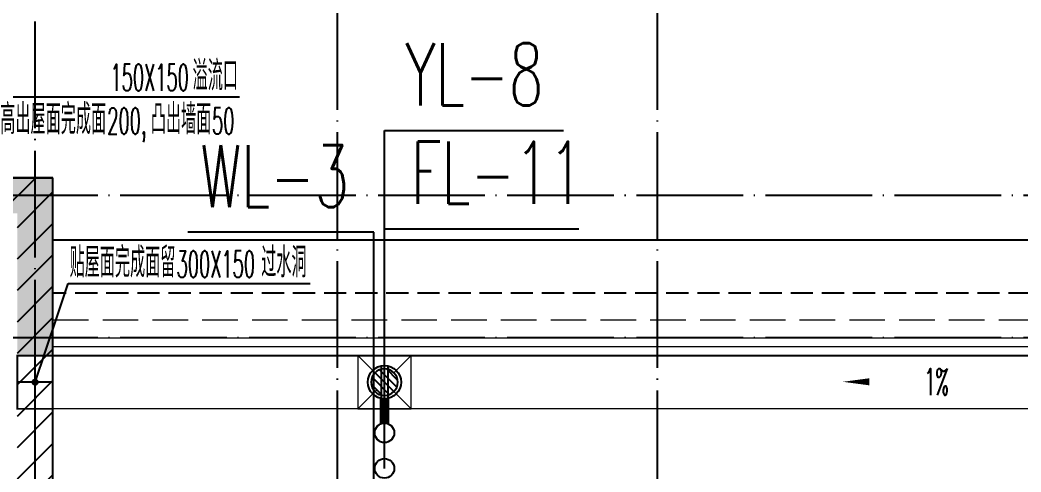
# Model space of a CAD drawing. Extents: x 27938 to 1507990, y 110129 to 923079.
# Drawn here: x 844632 to 850262, y 293555 to 296097 of the extents above; entities that cross this region are included whole.
import ezdxf

# ---------------------------------------------------------------- set-up
doc = ezdxf.new("R2010")
doc.units = 0
doc.header["$LTSCALE"] = 1000
doc.header["$MEASUREMENT"] = 0
for name, pattern in [('#P_--_20B1_001_t3$0$DASH', [0.35, 0.25, -0.1]), ('__DASH', [0.35, 0.25, -0.1]), ('DASH', [0.35, 0.25, -0.1]), ('DOTE', [2.42, 2, -0.2, 0.02, -0.2])]:
    doc.linetypes.add(name, pattern=pattern)
for name, color, linetype in [('----建筑底图', 8, 'Continuous'), ('COLUMN', 9, 'Continuous'), ('DIM_LEAD', 3, 'Continuous'), ('DIM_废水', 31, 'Continuous'), ('DIM_污水', 2, 'Continuous'), ('DIM_雨水', 4, 'Continuous'), ('DOTE', 1, 'Continuous'), ('EQUIP_雨水斗', 7, 'Continuous'), ('LVTRY', 6, 'Continuous'), ('PIPE-雨水', 4, 'TG_Y'), ('PUB_HATCH', 8, 'Continuous'), ('ROOF', 4, 'Continuous'), ('VPIPE-废水', 31, 'Continuous'), ('VPIPE-雨水', 4, 'Y'), ('WALL', 9, 'Continuous'), ('机电标识类', 1, 'Continuous'), ('污水', 3, 'Continuous'), ('看线', 251, 'Continuous')]:
    doc.layers.add(name, color=color, linetype=linetype)
for name, color, linetype, lineweight in [('平面-分水线', 214, 'Continuous', 15), ('平面-排水沟', 86, 'Continuous', 15), ('平面-栏杆', 135, 'Continuous', 15), ('平面-看线', 45, 'Continuous', 15)]:
    doc.layers.add(name, color=color, linetype=linetype, lineweight=lineweight)
doc.styles.add('_TCH_DIM', font='SIMPLEX.shx', dxfattribs={"width": 0.7, "bigfont": 'GBCBIG.shx'})
doc.styles.add('_TWT_SERIAL', font='SIMPLEX', dxfattribs={"width": 0.8, "height": 3.5, "bigfont": 'HZTXT'})
doc.styles.get("Standard").update_dxf_attribs({"font": 'gbenor.shx', "bigfont": 'gbcbig.shx'})
doc.styles.add('TG_LINETYPE', font='SIMPLEX', dxfattribs={"width": 0.8, "height": 3, "bigfont": 'HZTXT'})
doc.linetypes.add('TG_Y', pattern='A,2,-0.229,["Y",TG_LINETYPE,S=0.1,R=0,X=-0.229,Y=-0.15],0', length=2.229)
doc.linetypes.add('Y', pattern='A,3,-0.2,["Y",Standard,S=0.25,R=0,X=-0.1,Y=-0.115],-0.2', length=3.4)
pattern_1 = [(45, (0, 89.76), (-88.3884, 88.3884), [])]

# ---------------------------------------------------------------- blocks, each defined once
blk = doc.blocks.new('$lvtry$00000171')
at = {"color": 0}
for p, q in [((-74.2, 10.6), (-10.6, 74.2)), ((-69.8, -27.4), (27.4, 69.8)), ((-53, -53), (53, 53)), ((-27.4, -69.8), (69.8, 27.4)), ((10.6, -74.2), (74.2, -10.6))]:
    blk.add_line(p, q, dxfattribs=at)
blk.add_circle((0, 0), 75, dxfattribs=at)
blk.add_point((0, 0), dxfattribs=at)
blk = doc.blocks.new('R5T6Y7TRF')
at = {"layer": '平面-分水线', "color": 4, "elevation": -134.4}
blk.add_lwpolyline([(392484.9, -26437.6), (392784.9, -26437.6), (392784.9, -26737.6), (392484.9, -26737.6)], close=True, dxfattribs=at)
for points in [[(392484.9, -26437.6), (392581.7, -26534.4)], [(392688, -26534.4), (392784.9, -26437.6)], [(392484.9, -26737.6), (392593.3, -26629.2)], [(392676.4, -26629.2), (392784.9, -26737.6)]]:
    blk.add_lwpolyline(points, dxfattribs=at)
at = {"layer": 'LVTRY', "color": 4}
blk.add_blockref('$lvtry$00000171', (392634.9, -26587.6, -134.4), dxfattribs=at)
blk = doc.blocks.new('GDGDGDGRGD')
at = {"linetype": '__DASH', "ltscale": 0.1}
blk.add_wipeout([(428916.8, 296115.4), (428716.7, 296115.4), (428716.7, 295815.4), (428916.8, 295815.4)], dxfattribs=at).dxf.layer = '污水'
at = {"layer": '机电标识类', "color": 250, "linetype": 'DASH', "ltscale": 400}
for p, q in [((428816.8, 295715.4), (428816.8, 296215.4)), ((428916.8, 295965.4), (428716.7, 295965.4))]:
    blk.add_line(p, q, dxfattribs=at)
at = {"layer": '污水', "linetype": '__DASH', "ltscale": 0.1, "const_width": 10}
blk.add_lwpolyline([(428916.8, 296115.4), (428716.7, 296115.4), (428716.7, 295815.4), (428916.8, 295815.4)], close=True, dxfattribs=at)
blk = doc.blocks.new('GDGDGRD')
at = {"layer": 'PUB_HATCH'}
blk.add_hatch(color=256, dxfattribs=at).paths.add_polyline_path([(436916.6, 297615.4), (436916.6, 297415.4), (437316.6, 297415.4), (437316.6, 296615.4), (437516.6, 296615.4), (437516.6, 297615.4)])
at = {"layer": 'COLUMN', "color": 6}
for p, q in [((437516.6, 297615.4), (436916.6, 297615.4)), ((437516.6, 296615.4), (437516.6, 297615.4)), ((437316.6, 296615.4), (437516.6, 296615.4))]:
    blk.add_line(p, q, dxfattribs=at)
blk = doc.blocks.new('A$C1B43746D')
at = {"layer": 'PUB_HATCH'}
h = blk.add_hatch(dxfattribs=at)
h.set_pattern_fill('普通砖', color=256, scale=50, style=0)
h.set_pattern_definition(pattern_1)
h.paths.add_polyline_path([(30502.5, -18399.8), (31002.5, -18399.8), (31202.5, -18199.8), (30502.5, -18199.8)])
at = {"layer": 'DIM_LEAD', "color": 8}
for p, q in [((30853.3, -17745.2), (32251.4, -17745.2)), ((31288.4, -18795.2), (32650.4, -18795.2))]:
    blk.add_line(p, q, dxfattribs=at)
at = {"layer": 'DOTE', "color": 169, "linetype": 'DOTE', "ltscale": 0.3}
for p, q in [((31102.5, -20099.8), (31102.5, -14649.8)), ((32802.5, -22899.8), (32802.5, -14649.8)), ((34602.5, -22899.8), (34602.5, -14649.8)), ((66302.5, -18299.8), (12302.5, -18299.8)), ((66302.5, -19099.8), (12302.5, -19099.8))]:
    blk.add_line(p, q, dxfattribs=at)
at = {"layer": 'ROOF', "color": 8, "ltscale": 0.8}
for points in [[(31202.5, -18549.8), (38052.5, -18549.8), (38052.5, -19549.8), (39302.5, -19549.8)], [(31202.5, -19199.8), (37402.5, -19199.8), (37402.5, -20199.8), (39302.5, -20199.8)]]:
    blk.add_lwpolyline(points, dxfattribs=at)
at = {"layer": 'WALL', "color": 8}
blk.add_line((30502.5, -18199.8), (31202.5, -18199.8), dxfattribs=at)
at = {"layer": '平面-排水沟', "color": 8}
blk.add_lwpolyline([(36053.4, -19347.7, 0, 0, 0), (35645.6, -19347.7, 0, 40, 0), (35795.6, -19347.7, 0, 0, 0)], format="xyseb", dxfattribs=at)
blk.add_lwpolyline([(39202.5, -20499.8), (37102.5, -20499.8), (37102.5, -19499.8), (31202.5, -19499.8)], dxfattribs=at)
at = {"layer": '平面-看线', "color": 8, "linetype": 'DASH', "ltscale": 0.8}
blk.add_lwpolyline([(31202.5, -18999.8), (37602.5, -18999.8), (37602.5, -19999.8), (39302.5, -19999.8)], dxfattribs=at)
at = {"layer": '看线', "color": 8, "linetype": '#P_--_20B1_001_t3$0$DASH', "ltscale": 0.5}
blk.add_lwpolyline([(39302.5, -19849.8), (37752.5, -19849.8), (37752.5, -18849.8), (31202.5, -18849.8)], dxfattribs=at)
at = {"color": 8, "xscale": -1}
blk.add_blockref('R5T6Y7TRF', (425702.3, 7237.8, 134.4), dxfattribs=at)
at = {"layer": 'DIM_LEAD', "color": 7, "style": '_TCH_DIM'}
for s, height, width, p in [('150X150', 148.75, 0.494118, (31526.3, -17710.2)), ('溢流口', 168.79, 0.7, (31988.3, -17710.2)), ('高出屋面完成面', 168.79, 0.7, (30906.3, -17955.2)), ('凸出墙面', 168.79, 0.7, (31753.3, -17955.2)), ('200,', 148.75, 0.494118, (31508.3, -17955.2)), ('50', 148.75, 0.494118, (32097.4, -17955.2)), ('贴屋面完成面留', 168.79, 0.7, (31296.2, -18760.2)), ('过水洞', 168.79, 0.7, (32374.3, -18760.2)), ('300X150', 148.75, 0.494118, (31898.3, -18760.2))]:
    blk.add_text(s, height=height, dxfattribs=dict(at, width=width)).set_placement(p)
at = {"layer": '平面-排水沟', "color": 7, "style": '_TCH_DIM', "width": 0.494118}
blk.add_text('1%', height=148.75, dxfattribs=at).set_placement((36103.5, -19422))
at = {"color": 8}
blk.add_blockref('GDGDGDGRGD', (-397714.2, -315315.2), dxfattribs=at)
at = {"layer": 'PUB_HATCH'}
h = blk.add_hatch(dxfattribs=at)
h.set_pattern_fill('普通砖', color=256, scale=50, style=0)
h.set_pattern_definition(pattern_1)
h.paths.add_polyline_path([(31102.5, -20066.5), (31202.5, -19999.8), (31202.5, -18199.8), (31002.5, -18399.8), (31002.5, -19999.8)])
at = {"layer": 'DIM_LEAD', "color": 8}
blk.add_line((31102.3, -19349.8), (31288.4, -18795.2), dxfattribs=at)
at = {"layer": 'DIM_LEAD', "color": 8, "const_width": 20}
blk.add_lwpolyline([(31099.2, -19359.3, 1), (31105.5, -19340.3, 1)], format="xyb", close=True, dxfattribs=at)
at = {"layer": 'WALL', "color": 8}
blk.add_line((31202.5, -19999.8), (31202.5, -18199.8), dxfattribs=at)
at = {"layer": '平面-栏杆', "color": 8}
for points in [[(31202.5, -19099.8), (37502.5, -19099.8), (37502.5, -20099.8), (39302.5, -20099.8)], [(31202.5, -19149.8), (37452.5, -19149.8), (37452.5, -20149.8), (39302.5, -20149.8)]]:
    blk.add_lwpolyline(points, dxfattribs=at)
at = {"color": 8}
blk.add_blockref('GDGDGRD', (-406314.1, -315815.2), dxfattribs=at)
blk = doc.blocks.new('$TwtSys$00000139')
at = {"color": 7}
for p, q in [((-18.8, 91.9, 0), (-18.8, -91.9, 0)), ((18.8, 91.9, 0), (18.8, -91.9, 0))]:
    blk.add_line(p, q, dxfattribs=at)
blk.add_circle((0, 0, 0), 93.8)

msp = doc.modelspace()

# ---------------------------------------------------------------- block references
at = {"layer": '----建筑底图', "ltscale": 0.5}
msp.add_blockref('A$C1B43746D', (813614.1, 313410.2), dxfattribs=at)

# ---------------------------------------------------------------- next in the draw order: linework, layer by layer
at = {"layer": 'DIM_废水'}
for p, q in [((846681.6, 293575.4), (846681.6, 294923.8)), ((846681.6, 294923.8), (847774.6, 294923.8))]:
    msp.add_line(p, q, dxfattribs=at)
at = {"layer": 'DIM_污水'}
for p, q in [((846621.8, 294904.3), (845576.2, 294904.3)), ((846621.8, 293105.4), (846621.8, 294904.3))]:
    msp.add_line(p, q, dxfattribs=at)
at = {"layer": 'DIM_雨水'}
for p, q in [((846681.6, 293775.4), (846681.6, 295476.6)), ((846681.6, 295476.6), (847688.5, 295476.6))]:
    msp.add_line(p, q, dxfattribs=at)
at = {"layer": 'PIPE-雨水', "ltscale": 0.5, "const_width": 55}
msp.add_lwpolyline([(846681.6, 293830.4), (846681.6, 293966.7)], dxfattribs=at)
at = {"layer": 'VPIPE-废水'}
msp.add_circle((846681.6, 293575.4), 55, dxfattribs=at)
at = {"layer": 'VPIPE-雨水'}
msp.add_circle((846681.6, 293775.4), 55, dxfattribs=at)

# ---------------------------------------------------------------- next in the draw order: block references
at = {"layer": 'EQUIP_雨水斗'}
msp.add_blockref('$TwtSys$00000139', (846681.6, 294060.4), dxfattribs=at)

# ---------------------------------------------------------------- next in the draw order: texts
at = {"layer": 'DIM_废水', "color": 7, "style": '_TWT_SERIAL', "width": 0.64}
msp.add_text('FL-11', height=350, dxfattribs=at).set_placement((846830, 295063.8))
at = {"layer": 'DIM_污水', "color": 7, "style": '_TWT_SERIAL', "width": 0.64}
msp.add_text('WL-3', height=350, dxfattribs=at).set_placement((845646.2, 295044.3))
at = {"layer": 'DIM_雨水', "color": 7, "style": '_TWT_SERIAL', "width": 0.64}
msp.add_text('YL-8', height=350, dxfattribs=at).set_placement((846797.1, 295616.6))

doc.saveas('drawing.dxf')
